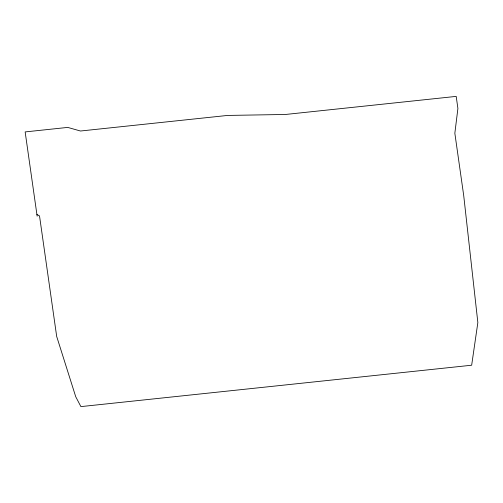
<?xml version="1.0" encoding="UTF-8"?>
<svg xmlns="http://www.w3.org/2000/svg" width="503" height="503" viewBox="0 0 503 503"><rect width="100%" height="100%" fill="white"/><g stroke="black" fill="none" stroke-linecap="round" stroke-linejoin="round"><path stroke-width="0.75" d="M36.895 214.435L39.523 215.932L56.682 336.444L75.733 396.741L80.895 406.606L471.663 365.222L477.85 322.568L463.722 195.629L454.844 133.238L457.906 108.453L456.19 96.394L285.421 114.477L227.633 115.426L80.474 131.013L67.735 127.41L25.15 131.918L37.147 216.183"/></g></svg>
